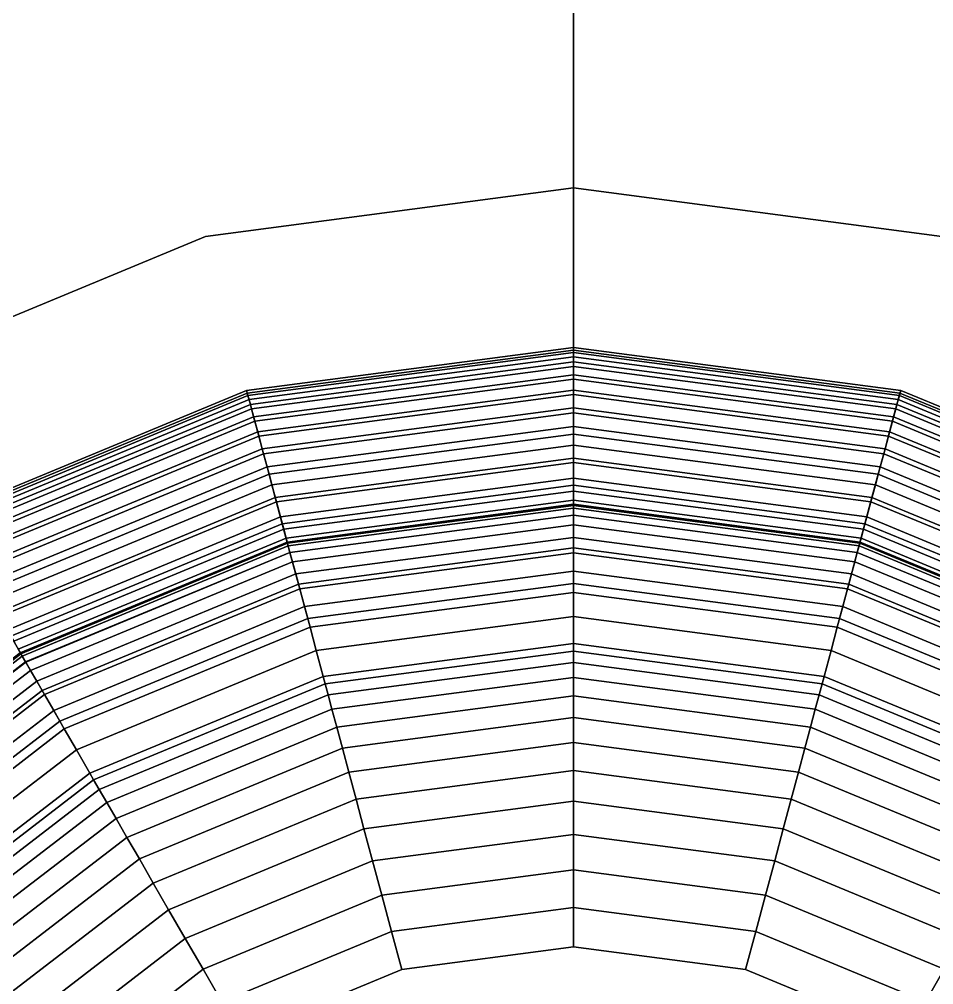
# Model space of a CAD drawing. Header units: metres. Extents: x 1.694 to 2.144, y 2.017 to 2.21.
# Drawn here: x 2.03593 to 2.0543, y 2.12614 to 2.14551 of the extents above; entities that cross this region are included whole.
import ezdxf

# ---------------------------------------------------------------- set-up
doc = ezdxf.new("R2010")
doc.units = ezdxf.units.M

msp = doc.modelspace()

# ---------------------------------------------------------------- linework, layer by layer
at = {"layer": 'Apple-2 Ver1'}
msp.add_line((2.047067, 2.13578, 0.2159), (2.047067, 2.14213, 0.2159), dxfattribs=at)
at = {"layer": 'Ash-2 Ver'}
for points, invisible_edges in [([(2.030632, 2.174891, 0.2286), (2.03278, 2.138301, 0.2286), (2.047067, 2.177055, 0.2286)], 3), ([(2.03278, 2.138301, 0.2159), (2.030632, 2.174891, 0.2159), (2.047067, 2.177055, 0.2159)], 13), ([(2.030632, 2.174891, 0.0508), (2.031352, 2.12927, 0.0508), (2.047067, 2.177055, 0.0508)], 3), ([(2.031352, 2.12927, 0.0381), (2.030632, 2.174891, 0.0381), (2.047067, 2.177055, 0.0381)], 13), ([(2.047067, 2.177055, 0.0508), (2.031352, 2.12927, 0.0508), (2.035955, 2.132802, 0.0508)], 13), ([(2.031352, 2.12927, 0.0381), (2.047067, 2.177055, 0.0381), (2.035955, 2.132802, 0.0381)], 3), ([(2.047067, 2.177055, 0.2286), (2.03278, 2.138301, 0.2286), (2.039672, 2.141156, 0.2286)], 13), ([(2.03278, 2.138301, 0.2159), (2.047067, 2.177055, 0.2159), (2.039672, 2.141156, 0.2159)], 3), ([(2.047067, 2.177055, 0.0508), (2.035955, 2.132802, 0.0508), (2.041315, 2.135023, 0.0508)], 13), ([(2.035955, 2.132802, 0.0381), (2.047067, 2.177055, 0.0381), (2.041315, 2.135023, 0.0381)], 3), ([(2.047067, 2.177055, 0.2286), (2.039672, 2.141156, 0.2286), (2.047067, 2.14213, 0.2286)], 13), ([(2.039672, 2.141156, 0.2159), (2.047067, 2.177055, 0.2159), (2.047067, 2.170705, 0.2159)], 13), ([(2.047067, 2.177055, 0.0508), (2.041315, 2.135023, 0.0508), (2.047067, 2.13578, 0.0508)], 13), ([(2.041315, 2.135023, 0.0381), (2.047067, 2.177055, 0.0381), (2.047067, 2.13578, 0.0381)], 3), ([(2.047067, 2.177055, 0.2286), (2.047067, 2.14213, 0.2286), (2.063502, 2.174891, 0.2286)], 3), ([(2.047067, 2.177055, 0.0508), (2.047067, 2.13578, 0.0508), (2.047067, 2.170705, 0.0508)], 1), ([(2.047067, 2.170705, 0.0508), (2.05282, 2.135023, 0.0508), (2.047067, 2.177055, 0.0508)], 3), ([(2.047067, 2.177055, 0.0508), (2.05282, 2.135023, 0.0508), (2.063502, 2.174891, 0.0508)], 3), ([(2.047067, 2.13578, 0.0381), (2.047067, 2.177055, 0.0381), (2.063502, 2.174891, 0.0381)], 13), ([(2.047067, 2.170705, 0.2159), (2.063502, 2.174891, 0.2159), (2.047067, 2.14213, 0.2159)], 3), ([(2.047067, 2.14213, 0.2159), (2.063502, 2.174891, 0.2159), (2.054463, 2.141156, 0.2159)], 3), ([(2.063502, 2.174891, 0.2286), (2.047067, 2.14213, 0.2286), (2.054463, 2.141156, 0.2286)], 13), ([(2.047067, 2.13578, 0.0381), (2.063502, 2.174891, 0.0381), (2.05282, 2.135023, 0.0381)], 3), ([(2.063502, 2.174891, 0.0508), (2.05282, 2.135023, 0.0508), (2.05818, 2.132802, 0.0508)], 13), ([(2.05282, 2.135023, 0.0381), (2.063502, 2.174891, 0.0381), (2.05818, 2.132802, 0.0381)], 3), ([(2.039672, 2.141156, 0.2159), (2.047067, 2.170705, 0.2159), (2.047067, 2.14213, 0.2159)], 1), ([(2.05282, 2.135023, 0.0508), (2.047067, 2.170705, 0.0508), (2.047067, 2.13578, 0.0508)], 1), ([(2.047067, 2.14213, 0.2286), (2.039672, 2.141156, 0.2159), (2.047067, 2.14213, 0.2159)], 1), ([(2.039672, 2.141156, 0.2159), (2.047067, 2.14213, 0.2286), (2.039672, 2.141156, 0.2286)], 1), ([(2.054463, 2.141156, 0.2286), (2.047067, 2.14213, 0.2159), (2.054463, 2.141156, 0.2159)], 1), ([(2.047067, 2.14213, 0.2159), (2.054463, 2.141156, 0.2286), (2.047067, 2.14213, 0.2286)], 1), ([(2.039672, 2.141156, 0.2286), (2.03278, 2.138301, 0.2159), (2.039672, 2.141156, 0.2159)], 1), ([(2.03278, 2.138301, 0.2159), (2.039672, 2.141156, 0.2286), (2.03278, 2.138301, 0.2286)], 1), ([(2.047067, 2.13578, 0.0508), (2.041315, 2.135023, 0.0381), (2.047067, 2.13578, 0.0381)], 1), ([(2.041315, 2.135023, 0.0381), (2.047067, 2.13578, 0.0508), (2.041315, 2.135023, 0.0508)], 1), ([(2.05282, 2.135023, 0.0508), (2.047067, 2.13578, 0.0381), (2.05282, 2.135023, 0.0381)], 1), ([(2.047067, 2.13578, 0.0381), (2.05282, 2.135023, 0.0508), (2.047067, 2.13578, 0.0508)], 1), ([(2.041315, 2.135023, 0.0381), (2.035955, 2.132802, 0.0508), (2.035955, 2.132802, 0.0381)], 1), ([(2.035955, 2.132802, 0.0508), (2.041315, 2.135023, 0.0381), (2.041315, 2.135023, 0.0508)], 1), ([(2.05818, 2.132802, 0.0508), (2.05282, 2.135023, 0.0381), (2.05818, 2.132802, 0.0381)], 1), ([(2.05282, 2.135023, 0.0381), (2.05818, 2.132802, 0.0508), (2.05282, 2.135023, 0.0508)], 1), ([(2.035955, 2.132802, 0.0508), (2.031352, 2.12927, 0.0381), (2.035955, 2.132802, 0.0381)], 1), ([(2.031352, 2.12927, 0.0381), (2.035955, 2.132802, 0.0508), (2.031352, 2.12927, 0.0508)], 1)]:
    msp.add_3dface(points, dxfattribs=dict(at, invisible_edges=invisible_edges))
at = {"layer": 'COMPONENT13'}
for points, invisible_edges in [([(2.047067, 2.13893, 0.090731), (2.040514, 2.138013, 0.087819), (2.0405, 2.138065, 0.090731)], 1), ([(2.040527, 2.137964, 0.091092), (2.047067, 2.13893, 0.090731), (2.0405, 2.138065, 0.090731)], 1), ([(2.040514, 2.138013, 0.087819), (2.047067, 2.13893, 0.090731), (2.047067, 2.138876, 0.087819)], 1), ([(2.047067, 2.13893, 0.090731), (2.040527, 2.137964, 0.091092), (2.047067, 2.138825, 0.091092)], 1), ([(2.053635, 2.138065, 0.090731), (2.047067, 2.138876, 0.087819), (2.047067, 2.13893, 0.090731)], 1), ([(2.047067, 2.138825, 0.091092), (2.053635, 2.138065, 0.090731), (2.047067, 2.13893, 0.090731)], 1), ([(2.047067, 2.138876, 0.087819), (2.040549, 2.137881, 0.083565), (2.040514, 2.138013, 0.087819)], 1), ([(2.040575, 2.137784, 0.091419), (2.047067, 2.138825, 0.091092), (2.040527, 2.137964, 0.091092)], 1), ([(2.040549, 2.137881, 0.083565), (2.047067, 2.138876, 0.087819), (2.047067, 2.13874, 0.083565)], 1), ([(2.047067, 2.13874, 0.083565), (2.040599, 2.137693, 0.079313), (2.040549, 2.137881, 0.083565)], 1), ([(2.047067, 2.138825, 0.091092), (2.040575, 2.137784, 0.091419), (2.047067, 2.138639, 0.091419)], 1), ([(2.040599, 2.137693, 0.079313), (2.047067, 2.13874, 0.083565), (2.047067, 2.138545, 0.079313)], 1), ([(2.047067, 2.138876, 0.087819), (2.053586, 2.137881, 0.083565), (2.047067, 2.13874, 0.083565)], 1), ([(2.053586, 2.137881, 0.083565), (2.047067, 2.138876, 0.087819), (2.053621, 2.138013, 0.087819)], 1), ([(2.047067, 2.138876, 0.087819), (2.053635, 2.138065, 0.090731), (2.053621, 2.138013, 0.087819)], 1), ([(2.053635, 2.138065, 0.090731), (2.047067, 2.138825, 0.091092), (2.053608, 2.137964, 0.091092)], 1), ([(2.05356, 2.137784, 0.091419), (2.047067, 2.138825, 0.091092), (2.047067, 2.138639, 0.091419)], 1), ([(2.047067, 2.138825, 0.091092), (2.05356, 2.137784, 0.091419), (2.053608, 2.137964, 0.091092)], 1), ([(2.047067, 2.13874, 0.083565), (2.053535, 2.137693, 0.079313), (2.047067, 2.138545, 0.079313)], 1), ([(2.053535, 2.137693, 0.079313), (2.047067, 2.13874, 0.083565), (2.053586, 2.137881, 0.083565)], 1), ([(2.040641, 2.137536, 0.091694), (2.047067, 2.138639, 0.091419), (2.040575, 2.137784, 0.091419)], 1), ([(2.047067, 2.138545, 0.079313), (2.040665, 2.137449, 0.075063), (2.040599, 2.137693, 0.079313)], 1), ([(2.047067, 2.138639, 0.091419), (2.040641, 2.137536, 0.091694), (2.047067, 2.138382, 0.091694)], 1), ([(2.040665, 2.137449, 0.075063), (2.047067, 2.138545, 0.079313), (2.047067, 2.138292, 0.075063)], 1), ([(2.053493, 2.137536, 0.091694), (2.047067, 2.138639, 0.091419), (2.047067, 2.138382, 0.091694)], 1), ([(2.047067, 2.138639, 0.091419), (2.053493, 2.137536, 0.091694), (2.05356, 2.137784, 0.091419)], 1), ([(2.053535, 2.137693, 0.079313), (2.047067, 2.138292, 0.075063), (2.047067, 2.138545, 0.079313)], 1), ([(2.040641, 2.137536, 0.091694), (2.047067, 2.138069, 0.091902), (2.047067, 2.138382, 0.091694)], 1), ([(2.047067, 2.138069, 0.091902), (2.053493, 2.137536, 0.091694), (2.047067, 2.138382, 0.091694)], 1), ([(2.047067, 2.138292, 0.075063), (2.040745, 2.137149, 0.070818), (2.040665, 2.137449, 0.075063)], 1), ([(2.040745, 2.137149, 0.070818), (2.047067, 2.138292, 0.075063), (2.047067, 2.137982, 0.070818)], 1), ([(2.047067, 2.138292, 0.075063), (2.05339, 2.137149, 0.070818), (2.047067, 2.137982, 0.070818)], 1), ([(2.05339, 2.137149, 0.070818), (2.047067, 2.138292, 0.075063), (2.05347, 2.137449, 0.075063)], 1), ([(2.047067, 2.138292, 0.075063), (2.053535, 2.137693, 0.079313), (2.05347, 2.137449, 0.075063)], 1), ([(2.0405, 2.138065, 0.090731), (2.034407, 2.135484, 0.087819), (2.03438, 2.13553, 0.090731)], 1), ([(2.034432, 2.135439, 0.091092), (2.0405, 2.138065, 0.090731), (2.03438, 2.13553, 0.090731)], 1), ([(2.034407, 2.135484, 0.087819), (2.0405, 2.138065, 0.090731), (2.040514, 2.138013, 0.087819)], 1), ([(2.040514, 2.138013, 0.087819), (2.034475, 2.135365, 0.083565), (2.034407, 2.135484, 0.087819)], 1), ([(2.0405, 2.138065, 0.090731), (2.034432, 2.135439, 0.091092), (2.040527, 2.137964, 0.091092)], 1), ([(2.034525, 2.135278, 0.091419), (2.040527, 2.137964, 0.091092), (2.034432, 2.135439, 0.091092)], 1), ([(2.034475, 2.135365, 0.083565), (2.040514, 2.138013, 0.087819), (2.040549, 2.137881, 0.083565)], 1), ([(2.040527, 2.137964, 0.091092), (2.034525, 2.135278, 0.091419), (2.040575, 2.137784, 0.091419)], 1), ([(2.047067, 2.138069, 0.091902), (2.040641, 2.137536, 0.091694), (2.040723, 2.137234, 0.091902)], 1), ([(2.040723, 2.137234, 0.091902), (2.047067, 2.137716, 0.092031), (2.047067, 2.138069, 0.091902)], 1), ([(2.047067, 2.137982, 0.070818), (2.04084, 2.136794, 0.066578), (2.040745, 2.137149, 0.070818)], 1), ([(2.04084, 2.136794, 0.066578), (2.047067, 2.137982, 0.070818), (2.047067, 2.137613, 0.066578)], 1), ([(2.053493, 2.137536, 0.091694), (2.047067, 2.138069, 0.091902), (2.053412, 2.137234, 0.091902)], 1), ([(2.047067, 2.137716, 0.092031), (2.053412, 2.137234, 0.091902), (2.047067, 2.138069, 0.091902)], 1), ([(2.05339, 2.137149, 0.070818), (2.047067, 2.137613, 0.066578), (2.047067, 2.137982, 0.070818)], 1), ([(2.059609, 2.135278, 0.091419), (2.053608, 2.137964, 0.091092), (2.05356, 2.137784, 0.091419)], 1), ([(2.053621, 2.138013, 0.087819), (2.05966, 2.135365, 0.083565), (2.053586, 2.137881, 0.083565)], 1), ([(2.059702, 2.135439, 0.091092), (2.053635, 2.138065, 0.090731), (2.053608, 2.137964, 0.091092)], 1), ([(2.053608, 2.137964, 0.091092), (2.059609, 2.135278, 0.091419), (2.059702, 2.135439, 0.091092)], 1), ([(2.053635, 2.138065, 0.090731), (2.059728, 2.135484, 0.087819), (2.053621, 2.138013, 0.087819)], 1), ([(2.05966, 2.135365, 0.083565), (2.053621, 2.138013, 0.087819), (2.059728, 2.135484, 0.087819)], 1), ([(2.059728, 2.135484, 0.087819), (2.053635, 2.138065, 0.090731), (2.059755, 2.13553, 0.090731)], 1), ([(2.053635, 2.138065, 0.090731), (2.059702, 2.135439, 0.091092), (2.059755, 2.13553, 0.090731)], 1), ([(2.040549, 2.137881, 0.083565), (2.034572, 2.135197, 0.079313), (2.034475, 2.135365, 0.083565)], 1), ([(2.034525, 2.135278, 0.091419), (2.040641, 2.137536, 0.091694), (2.040575, 2.137784, 0.091419)], 1), ([(2.034572, 2.135197, 0.079313), (2.040549, 2.137881, 0.083565), (2.040599, 2.137693, 0.079313)], 1), ([(2.047067, 2.137716, 0.092031), (2.040723, 2.137234, 0.091902), (2.040814, 2.136893, 0.092031)], 1), ([(2.040814, 2.136893, 0.092031), (2.047067, 2.137342, 0.092075), (2.047067, 2.137716, 0.092031)], 1), ([(2.053412, 2.137234, 0.091902), (2.047067, 2.137716, 0.092031), (2.053321, 2.136893, 0.092031)], 1), ([(2.047067, 2.137342, 0.092075), (2.053321, 2.136893, 0.092031), (2.047067, 2.137716, 0.092031)], 1), ([(2.053493, 2.137536, 0.091694), (2.059609, 2.135278, 0.091419), (2.05356, 2.137784, 0.091419)], 1), ([(2.053586, 2.137881, 0.083565), (2.059562, 2.135197, 0.079313), (2.053535, 2.137693, 0.079313)], 1), ([(2.059562, 2.135197, 0.079313), (2.053586, 2.137881, 0.083565), (2.05966, 2.135365, 0.083565)], 1), ([(2.040641, 2.137536, 0.091694), (2.034525, 2.135278, 0.091419), (2.034654, 2.135056, 0.091694)], 1), ([(2.040599, 2.137693, 0.079313), (2.034699, 2.134978, 0.075063), (2.034572, 2.135197, 0.079313)], 1), ([(2.034654, 2.135056, 0.091694), (2.040723, 2.137234, 0.091902), (2.040641, 2.137536, 0.091694)], 1), ([(2.034699, 2.134978, 0.075063), (2.040599, 2.137693, 0.079313), (2.040665, 2.137449, 0.075063)], 1), ([(2.047067, 2.137613, 0.066578), (2.040951, 2.136382, 0.062342), (2.04084, 2.136794, 0.066578)], 1), ([(2.040951, 2.136382, 0.062342), (2.047067, 2.137613, 0.066578), (2.047067, 2.137187, 0.062342)], 1), ([(2.047067, 2.137613, 0.066578), (2.053184, 2.136382, 0.062342), (2.047067, 2.137187, 0.062342)], 1), ([(2.053184, 2.136382, 0.062342), (2.047067, 2.137613, 0.066578), (2.053294, 2.136794, 0.066578)], 1), ([(2.047067, 2.137613, 0.066578), (2.05339, 2.137149, 0.070818), (2.053294, 2.136794, 0.066578)], 1), ([(2.053412, 2.137234, 0.091902), (2.059481, 2.135056, 0.091694), (2.053493, 2.137536, 0.091694)], 1), ([(2.053535, 2.137693, 0.079313), (2.059436, 2.134978, 0.075063), (2.05347, 2.137449, 0.075063)], 1), ([(2.059609, 2.135278, 0.091419), (2.053493, 2.137536, 0.091694), (2.059481, 2.135056, 0.091694)], 1), ([(2.059436, 2.134978, 0.075063), (2.053535, 2.137693, 0.079313), (2.059562, 2.135197, 0.079313)], 1), ([(2.040665, 2.137449, 0.075063), (2.034854, 2.134709, 0.070818), (2.034699, 2.134978, 0.075063)], 1), ([(2.034854, 2.134709, 0.070818), (2.040665, 2.137449, 0.075063), (2.040745, 2.137149, 0.070818)], 1), ([(2.047067, 2.137342, 0.092075), (2.040814, 2.136893, 0.092031), (2.040911, 2.136532, 0.092075)], 1), ([(2.040911, 2.136532, 0.092075), (2.047067, 2.136969, 0.092031), (2.047067, 2.137342, 0.092075)], 1), ([(2.053321, 2.136893, 0.092031), (2.047067, 2.137342, 0.092075), (2.053224, 2.136532, 0.092075)], 1), ([(2.047067, 2.136969, 0.092031), (2.053224, 2.136532, 0.092075), (2.047067, 2.137342, 0.092075)], 1), ([(2.05347, 2.137449, 0.075063), (2.059281, 2.134709, 0.070818), (2.05339, 2.137149, 0.070818)], 1), ([(2.059281, 2.134709, 0.070818), (2.05347, 2.137449, 0.075063), (2.059436, 2.134978, 0.075063)], 1), ([(2.040723, 2.137234, 0.091902), (2.034654, 2.135056, 0.091694), (2.03481, 2.134785, 0.091902)], 1), ([(2.03481, 2.134785, 0.091902), (2.040814, 2.136893, 0.092031), (2.040723, 2.137234, 0.091902)], 1), ([(2.040745, 2.137149, 0.070818), (2.035038, 2.13439, 0.066578), (2.034854, 2.134709, 0.070818)], 1), ([(2.035038, 2.13439, 0.066578), (2.040745, 2.137149, 0.070818), (2.04084, 2.136794, 0.066578)], 1), ([(2.047067, 2.137187, 0.062342), (2.041076, 2.135915, 0.058113), (2.040951, 2.136382, 0.062342)], 1), ([(2.041076, 2.135915, 0.058113), (2.047067, 2.137187, 0.062342), (2.047067, 2.136703, 0.058113)], 1), ([(2.053184, 2.136382, 0.062342), (2.047067, 2.136703, 0.058113), (2.047067, 2.137187, 0.062342)], 1), ([(2.05339, 2.137149, 0.070818), (2.059097, 2.13439, 0.066578), (2.053294, 2.136794, 0.066578)], 1), ([(2.053321, 2.136893, 0.092031), (2.059324, 2.134785, 0.091902), (2.053412, 2.137234, 0.091902)], 1), ([(2.059097, 2.13439, 0.066578), (2.05339, 2.137149, 0.070818), (2.059281, 2.134709, 0.070818)], 1), ([(2.059481, 2.135056, 0.091694), (2.053412, 2.137234, 0.091902), (2.059324, 2.134785, 0.091902)], 1), ([(2.047067, 2.136969, 0.092031), (2.040911, 2.136532, 0.092075), (2.041007, 2.136171, 0.092031)], 1), ([(2.041007, 2.136171, 0.092031), (2.047067, 2.136616, 0.091902), (2.047067, 2.136969, 0.092031)], 1), ([(2.047067, 2.136616, 0.091902), (2.053127, 2.136171, 0.092031), (2.047067, 2.136969, 0.092031)], 1), ([(2.053224, 2.136532, 0.092075), (2.047067, 2.136969, 0.092031), (2.053127, 2.136171, 0.092031)], 1), ([(2.040814, 2.136893, 0.092031), (2.03481, 2.134785, 0.091902), (2.034987, 2.134479, 0.092031)], 1), ([(2.034987, 2.134479, 0.092031), (2.040911, 2.136532, 0.092075), (2.040814, 2.136893, 0.092031)], 1), ([(2.04084, 2.136794, 0.066578), (2.035251, 2.134021, 0.062342), (2.035038, 2.13439, 0.066578)], 1), ([(2.035251, 2.134021, 0.062342), (2.04084, 2.136794, 0.066578), (2.040951, 2.136382, 0.062342)], 1), ([(2.053294, 2.136794, 0.066578), (2.058884, 2.134021, 0.062342), (2.053184, 2.136382, 0.062342)], 1), ([(2.053224, 2.136532, 0.092075), (2.059148, 2.134479, 0.092031), (2.053321, 2.136893, 0.092031)], 1), ([(2.058884, 2.134021, 0.062342), (2.053294, 2.136794, 0.066578), (2.059097, 2.13439, 0.066578)], 1), ([(2.059324, 2.134785, 0.091902), (2.053321, 2.136893, 0.092031), (2.059148, 2.134479, 0.092031)], 1), ([(2.047067, 2.136616, 0.091902), (2.041007, 2.136171, 0.092031), (2.041099, 2.13583, 0.091902)], 1), ([(2.047067, 2.136703, 0.058113), (2.041216, 2.135391, 0.053891), (2.041076, 2.135915, 0.058113)], 1), ([(2.041099, 2.13583, 0.091902), (2.047067, 2.136303, 0.091694), (2.047067, 2.136616, 0.091902)], 1), ([(2.041216, 2.135391, 0.053891), (2.047067, 2.136703, 0.058113), (2.047067, 2.136162, 0.053891)], 1), ([(2.047067, 2.136703, 0.058113), (2.052918, 2.135391, 0.053891), (2.047067, 2.136162, 0.053891)], 1), ([(2.052918, 2.135391, 0.053891), (2.047067, 2.136703, 0.058113), (2.053059, 2.135915, 0.058113)], 1), ([(2.047067, 2.136703, 0.058113), (2.053184, 2.136382, 0.062342), (2.053059, 2.135915, 0.058113)], 1), ([(2.053127, 2.136171, 0.092031), (2.047067, 2.136616, 0.091902), (2.053036, 2.13583, 0.091902)], 1), ([(2.047067, 2.136303, 0.091694), (2.053036, 2.13583, 0.091902), (2.047067, 2.136616, 0.091902)], 1), ([(2.040911, 2.136532, 0.092075), (2.034987, 2.134479, 0.092031), (2.035173, 2.134156, 0.092075)], 1), ([(2.035173, 2.134156, 0.092075), (2.041007, 2.136171, 0.092031), (2.040911, 2.136532, 0.092075)], 1), ([(2.040951, 2.136382, 0.062342), (2.035493, 2.133602, 0.058113), (2.035251, 2.134021, 0.062342)], 1), ([(2.035493, 2.133602, 0.058113), (2.040951, 2.136382, 0.062342), (2.041076, 2.135915, 0.058113)], 1), ([(2.053184, 2.136382, 0.062342), (2.058642, 2.133602, 0.058113), (2.053059, 2.135915, 0.058113)], 1), ([(2.053127, 2.136171, 0.092031), (2.058961, 2.134156, 0.092075), (2.053224, 2.136532, 0.092075)], 1), ([(2.058642, 2.133602, 0.058113), (2.053184, 2.136382, 0.062342), (2.058884, 2.134021, 0.062342)], 1), ([(2.059148, 2.134479, 0.092031), (2.053224, 2.136532, 0.092075), (2.058961, 2.134156, 0.092075)], 1), ([(2.041007, 2.136171, 0.092031), (2.035173, 2.134156, 0.092075), (2.03536, 2.133832, 0.092031)], 1), ([(2.03536, 2.133832, 0.092031), (2.041099, 2.13583, 0.091902), (2.041007, 2.136171, 0.092031)], 1), ([(2.047067, 2.136303, 0.091694), (2.041099, 2.13583, 0.091902), (2.04118, 2.135527, 0.091694)], 1), ([(2.041246, 2.13528, 0.091419), (2.047067, 2.136303, 0.091694), (2.04118, 2.135527, 0.091694)], 1), ([(2.047067, 2.136303, 0.091694), (2.041246, 2.13528, 0.091419), (2.047067, 2.136046, 0.091419)], 1), ([(2.053036, 2.13583, 0.091902), (2.047067, 2.136303, 0.091694), (2.052955, 2.135527, 0.091694)], 1), ([(2.047067, 2.136046, 0.091419), (2.052955, 2.135527, 0.091694), (2.047067, 2.136303, 0.091694)], 1), ([(2.053036, 2.13583, 0.091902), (2.058774, 2.133832, 0.092031), (2.053127, 2.136171, 0.092031)], 1), ([(2.058961, 2.134156, 0.092075), (2.053127, 2.136171, 0.092031), (2.058774, 2.133832, 0.092031)], 1), ([(2.047067, 2.136162, 0.053891), (2.041371, 2.134813, 0.049677), (2.041216, 2.135391, 0.053891)], 1), ([(2.041294, 2.1351, 0.091092), (2.047067, 2.136046, 0.091419), (2.041246, 2.13528, 0.091419)], 1), ([(2.047067, 2.136046, 0.091419), (2.041294, 2.1351, 0.091092), (2.047067, 2.13586, 0.091092)], 1), ([(2.041371, 2.134813, 0.049677), (2.047067, 2.136162, 0.053891), (2.047067, 2.135563, 0.049677)], 1), ([(2.052918, 2.135391, 0.053891), (2.047067, 2.135563, 0.049677), (2.047067, 2.136162, 0.053891)], 1), ([(2.052955, 2.135527, 0.091694), (2.047067, 2.136046, 0.091419), (2.052888, 2.13528, 0.091419)], 1), ([(2.05284, 2.1351, 0.091092), (2.047067, 2.136046, 0.091419), (2.047067, 2.13586, 0.091092)], 1), ([(2.047067, 2.136046, 0.091419), (2.05284, 2.1351, 0.091092), (2.052888, 2.13528, 0.091419)], 1), ([(2.041099, 2.13583, 0.091902), (2.03536, 2.133832, 0.092031), (2.035537, 2.133526, 0.091902)], 1), ([(2.041076, 2.135915, 0.058113), (2.035764, 2.133133, 0.053891), (2.035493, 2.133602, 0.058113)], 1), ([(2.035537, 2.133526, 0.091902), (2.04118, 2.135527, 0.091694), (2.041099, 2.13583, 0.091902)], 1), ([(2.035764, 2.133133, 0.053891), (2.041076, 2.135915, 0.058113), (2.041216, 2.135391, 0.053891)], 1), ([(2.041321, 2.134999, 0.090731), (2.047067, 2.13586, 0.091092), (2.041294, 2.1351, 0.091092)], 1), ([(2.047067, 2.13586, 0.091092), (2.041321, 2.134999, 0.090731), (2.047067, 2.135755, 0.090731)], 1), ([(2.052813, 2.134999, 0.090731), (2.047067, 2.13586, 0.091092), (2.047067, 2.135755, 0.090731)], 1), ([(2.047067, 2.13586, 0.091092), (2.052813, 2.134999, 0.090731), (2.05284, 2.1351, 0.091092)], 1), ([(2.053059, 2.135915, 0.058113), (2.058371, 2.133133, 0.053891), (2.052918, 2.135391, 0.053891)], 1), ([(2.052955, 2.135527, 0.091694), (2.058598, 2.133526, 0.091902), (2.053036, 2.13583, 0.091902)], 1), ([(2.058774, 2.133832, 0.092031), (2.053036, 2.13583, 0.091902), (2.058598, 2.133526, 0.091902)], 1), ([(2.058371, 2.133133, 0.053891), (2.053059, 2.135915, 0.058113), (2.058642, 2.133602, 0.058113)], 1), ([(2.041335, 2.134947, 0.087819), (2.047067, 2.135755, 0.090731), (2.041321, 2.134999, 0.090731)], 1), ([(2.047067, 2.135755, 0.090731), (2.041335, 2.134947, 0.087819), (2.047067, 2.135701, 0.087819)], 1), ([(2.041371, 2.134815, 0.083565), (2.047067, 2.135701, 0.087819), (2.041335, 2.134947, 0.087819)], 1), ([(2.047067, 2.135701, 0.087819), (2.041371, 2.134815, 0.083565), (2.047067, 2.135565, 0.083565)], 1), ([(2.052799, 2.134947, 0.087819), (2.047067, 2.135755, 0.090731), (2.047067, 2.135701, 0.087819)], 1), ([(2.047067, 2.135755, 0.090731), (2.052799, 2.134947, 0.087819), (2.052813, 2.134999, 0.090731)], 1), ([(2.052764, 2.134815, 0.083565), (2.047067, 2.135701, 0.087819), (2.047067, 2.135565, 0.083565)], 1), ([(2.047067, 2.135701, 0.087819), (2.052764, 2.134815, 0.083565), (2.052799, 2.134947, 0.087819)], 1), ([(2.04118, 2.135527, 0.091694), (2.035537, 2.133526, 0.091902), (2.035693, 2.133255, 0.091694)], 1), ([(2.035693, 2.133255, 0.091694), (2.041246, 2.13528, 0.091419), (2.04118, 2.135527, 0.091694)], 1), ([(2.041216, 2.135391, 0.053891), (2.036063, 2.132614, 0.049677), (2.035764, 2.133133, 0.053891)], 1), ([(2.036063, 2.132614, 0.049677), (2.041216, 2.135391, 0.053891), (2.041371, 2.134813, 0.049677)], 1), ([(2.041421, 2.134627, 0.079313), (2.047067, 2.135565, 0.083565), (2.041371, 2.134815, 0.083565)], 1), ([(2.047067, 2.135563, 0.049677), (2.041541, 2.134179, 0.045471), (2.041371, 2.134813, 0.049677)], 1), ([(2.047067, 2.135565, 0.083565), (2.041421, 2.134627, 0.079313), (2.047067, 2.13537, 0.079313)], 1), ([(2.041541, 2.134179, 0.045471), (2.047067, 2.135563, 0.049677), (2.047067, 2.134906, 0.045471)], 1), ([(2.047067, 2.13537, 0.079313), (2.052764, 2.134815, 0.083565), (2.047067, 2.135565, 0.083565)], 1), ([(2.052763, 2.134813, 0.049677), (2.047067, 2.134906, 0.045471), (2.047067, 2.135563, 0.049677)], 1), ([(2.047067, 2.135563, 0.049677), (2.052918, 2.135391, 0.053891), (2.052763, 2.134813, 0.049677)], 1), ([(2.052918, 2.135391, 0.053891), (2.058071, 2.132614, 0.049677), (2.052763, 2.134813, 0.049677)], 1), ([(2.052888, 2.13528, 0.091419), (2.058441, 2.133255, 0.091694), (2.052955, 2.135527, 0.091694)], 1), ([(2.058071, 2.132614, 0.049677), (2.052918, 2.135391, 0.053891), (2.058371, 2.133133, 0.053891)], 1), ([(2.058598, 2.133526, 0.091902), (2.052955, 2.135527, 0.091694), (2.058441, 2.133255, 0.091694)], 1), ([(2.041246, 2.13528, 0.091419), (2.035693, 2.133255, 0.091694), (2.035822, 2.133033, 0.091419)], 1), ([(2.035915, 2.132872, 0.091092), (2.041246, 2.13528, 0.091419), (2.035822, 2.133033, 0.091419)], 1), ([(2.041246, 2.13528, 0.091419), (2.035915, 2.132872, 0.091092), (2.041294, 2.1351, 0.091092)], 1), ([(2.041487, 2.134383, 0.075063), (2.047067, 2.13537, 0.079313), (2.041421, 2.134627, 0.079313)], 1), ([(2.047067, 2.13537, 0.079313), (2.041487, 2.134383, 0.075063), (2.047067, 2.135117, 0.075063)], 1), ([(2.052764, 2.134815, 0.083565), (2.047067, 2.13537, 0.079313), (2.052714, 2.134627, 0.079313)], 1), ([(2.052648, 2.134383, 0.075063), (2.047067, 2.13537, 0.079313), (2.047067, 2.135117, 0.075063)], 1), ([(2.047067, 2.13537, 0.079313), (2.052648, 2.134383, 0.075063), (2.052714, 2.134627, 0.079313)], 1), ([(2.05822, 2.132872, 0.091092), (2.052888, 2.13528, 0.091419), (2.05284, 2.1351, 0.091092)], 1), ([(2.058441, 2.133255, 0.091694), (2.052888, 2.13528, 0.091419), (2.058313, 2.133033, 0.091419)], 1), ([(2.052888, 2.13528, 0.091419), (2.05822, 2.132872, 0.091092), (2.058313, 2.133033, 0.091419)], 1), ([(2.035967, 2.132781, 0.090731), (2.041294, 2.1351, 0.091092), (2.035915, 2.132872, 0.091092)], 1), ([(2.041294, 2.1351, 0.091092), (2.035967, 2.132781, 0.090731), (2.041321, 2.134999, 0.090731)], 1), ([(2.041567, 2.134083, 0.070818), (2.047067, 2.135117, 0.075063), (2.041487, 2.134383, 0.075063)], 1), ([(2.047067, 2.135117, 0.075063), (2.041567, 2.134083, 0.070818), (2.047067, 2.134807, 0.070818)], 1), ([(2.047067, 2.134807, 0.070818), (2.052648, 2.134383, 0.075063), (2.047067, 2.135117, 0.075063)], 1), ([(2.058167, 2.132781, 0.090731), (2.05284, 2.1351, 0.091092), (2.052813, 2.134999, 0.090731)], 1), ([(2.05284, 2.1351, 0.091092), (2.058167, 2.132781, 0.090731), (2.05822, 2.132872, 0.091092)], 1), ([(2.035994, 2.132734, 0.087819), (2.041321, 2.134999, 0.090731), (2.035967, 2.132781, 0.090731)], 1), ([(2.041321, 2.134999, 0.090731), (2.035994, 2.132734, 0.087819), (2.041335, 2.134947, 0.087819)], 1), ([(2.036062, 2.132616, 0.083565), (2.041335, 2.134947, 0.087819), (2.035994, 2.132734, 0.087819)], 1), ([(2.041335, 2.134947, 0.087819), (2.036062, 2.132616, 0.083565), (2.041371, 2.134815, 0.083565)], 1), ([(2.03616, 2.132447, 0.079313), (2.041371, 2.134815, 0.083565), (2.036062, 2.132616, 0.083565)], 1), ([(2.041371, 2.134813, 0.049677), (2.036392, 2.132046, 0.045471), (2.036063, 2.132614, 0.049677)], 1), ([(2.041371, 2.134815, 0.083565), (2.03616, 2.132447, 0.079313), (2.041421, 2.134627, 0.079313)], 1), ([(2.036392, 2.132046, 0.045471), (2.041371, 2.134813, 0.049677), (2.041541, 2.134179, 0.045471)], 1), ([(2.047067, 2.134906, 0.045471), (2.041726, 2.133489, 0.041275), (2.041541, 2.134179, 0.045471)], 1), ([(2.041726, 2.133489, 0.041275), (2.047067, 2.134906, 0.045471), (2.047067, 2.134192, 0.041275)], 1), ([(2.047067, 2.134906, 0.045471), (2.052409, 2.133489, 0.041275), (2.047067, 2.134192, 0.041275)], 1), ([(2.052409, 2.133489, 0.041275), (2.047067, 2.134906, 0.045471), (2.052593, 2.134179, 0.045471)], 1), ([(2.047067, 2.134906, 0.045471), (2.052763, 2.134813, 0.049677), (2.052593, 2.134179, 0.045471)], 1), ([(2.052763, 2.134813, 0.049677), (2.057743, 2.132046, 0.045471), (2.052593, 2.134179, 0.045471)], 1), ([(2.057975, 2.132447, 0.079313), (2.052764, 2.134815, 0.083565), (2.052714, 2.134627, 0.079313)], 1), ([(2.057743, 2.132046, 0.045471), (2.052763, 2.134813, 0.049677), (2.058071, 2.132614, 0.049677)], 1), ([(2.058072, 2.132616, 0.083565), (2.052799, 2.134947, 0.087819), (2.052764, 2.134815, 0.083565)], 1), ([(2.052764, 2.134815, 0.083565), (2.057975, 2.132447, 0.079313), (2.058072, 2.132616, 0.083565)], 1), ([(2.058141, 2.132734, 0.087819), (2.052813, 2.134999, 0.090731), (2.052799, 2.134947, 0.087819)], 1), ([(2.052799, 2.134947, 0.087819), (2.058072, 2.132616, 0.083565), (2.058141, 2.132734, 0.087819)], 1), ([(2.052813, 2.134999, 0.090731), (2.058141, 2.132734, 0.087819), (2.058167, 2.132781, 0.090731)], 1), ([(2.036286, 2.132229, 0.075063), (2.041421, 2.134627, 0.079313), (2.03616, 2.132447, 0.079313)], 1), ([(2.041421, 2.134627, 0.079313), (2.036286, 2.132229, 0.075063), (2.041487, 2.134383, 0.075063)], 1), ([(2.041662, 2.133727, 0.066578), (2.047067, 2.134807, 0.070818), (2.041567, 2.134083, 0.070818)], 1), ([(2.047067, 2.134807, 0.070818), (2.041662, 2.133727, 0.066578), (2.047067, 2.134438, 0.066578)], 1), ([(2.052648, 2.134383, 0.075063), (2.047067, 2.134807, 0.070818), (2.052568, 2.134083, 0.070818)], 1), ([(2.052472, 2.133727, 0.066578), (2.047067, 2.134807, 0.070818), (2.047067, 2.134438, 0.066578)], 1), ([(2.047067, 2.134807, 0.070818), (2.052472, 2.133727, 0.066578), (2.052568, 2.134083, 0.070818)], 1), ([(2.057849, 2.132229, 0.075063), (2.052714, 2.134627, 0.079313), (2.052648, 2.134383, 0.075063)], 1), ([(2.052714, 2.134627, 0.079313), (2.057849, 2.132229, 0.075063), (2.057975, 2.132447, 0.079313)], 1), ([(2.041773, 2.133315, 0.062342), (2.047067, 2.134438, 0.066578), (2.041662, 2.133727, 0.066578)], 1), ([(2.047067, 2.134438, 0.066578), (2.041773, 2.133315, 0.062342), (2.047067, 2.134012, 0.062342)], 1), ([(2.052362, 2.133315, 0.062342), (2.047067, 2.134438, 0.066578), (2.047067, 2.134012, 0.062342)], 1), ([(2.047067, 2.134438, 0.066578), (2.052362, 2.133315, 0.062342), (2.052472, 2.133727, 0.066578)], 1), ([(2.036441, 2.13196, 0.070818), (2.041487, 2.134383, 0.075063), (2.036286, 2.132229, 0.075063)], 1), ([(2.041487, 2.134383, 0.075063), (2.036441, 2.13196, 0.070818), (2.041567, 2.134083, 0.070818)], 1), ([(2.057693, 2.13196, 0.070818), (2.052648, 2.134383, 0.075063), (2.052568, 2.134083, 0.070818)], 1), ([(2.052648, 2.134383, 0.075063), (2.057693, 2.13196, 0.070818), (2.057849, 2.132229, 0.075063)], 1), ([(2.041541, 2.134179, 0.045471), (2.036749, 2.131427, 0.041275), (2.036392, 2.132046, 0.045471)], 1), ([(2.036626, 2.131641, 0.066578), (2.041567, 2.134083, 0.070818), (2.036441, 2.13196, 0.070818)], 1), ([(2.041567, 2.134083, 0.070818), (2.036626, 2.131641, 0.066578), (2.041662, 2.133727, 0.066578)], 1), ([(2.036749, 2.131427, 0.041275), (2.041541, 2.134179, 0.045471), (2.041726, 2.133489, 0.041275)], 1), ([(2.052409, 2.133489, 0.041275), (2.041726, 2.133489, 0.041275), (2.047067, 2.134192, 0.041275)], 1), ([(2.052593, 2.134179, 0.045471), (2.057386, 2.131427, 0.041275), (2.052409, 2.133489, 0.041275)], 1), ([(2.057509, 2.131641, 0.066578), (2.052568, 2.134083, 0.070818), (2.052472, 2.133727, 0.066578)], 1), ([(2.052568, 2.134083, 0.070818), (2.057509, 2.131641, 0.066578), (2.057693, 2.13196, 0.070818)], 1), ([(2.057386, 2.131427, 0.041275), (2.052593, 2.134179, 0.045471), (2.057743, 2.132046, 0.045471)], 1), ([(2.041898, 2.132848, 0.058113), (2.047067, 2.134012, 0.062342), (2.041773, 2.133315, 0.062342)], 1), ([(2.047067, 2.134012, 0.062342), (2.041898, 2.132848, 0.058113), (2.047067, 2.133528, 0.058113)], 1), ([(2.052237, 2.132848, 0.058113), (2.047067, 2.134012, 0.062342), (2.047067, 2.133528, 0.058113)], 1), ([(2.047067, 2.134012, 0.062342), (2.052237, 2.132848, 0.058113), (2.052362, 2.133315, 0.062342)], 1), ([(2.036839, 2.131271, 0.062342), (2.041662, 2.133727, 0.066578), (2.036626, 2.131641, 0.066578)], 1), ([(2.041662, 2.133727, 0.066578), (2.036839, 2.131271, 0.062342), (2.041773, 2.133315, 0.062342)], 1), ([(2.057296, 2.131271, 0.062342), (2.052472, 2.133727, 0.066578), (2.052362, 2.133315, 0.062342)], 1), ([(2.052472, 2.133727, 0.066578), (2.057296, 2.131271, 0.062342), (2.057509, 2.131641, 0.066578)], 1), ([(2.041726, 2.133489, 0.041275), (2.052409, 2.133489, 0.041275), (2.036749, 2.131427, 0.041275)], 3), ([(2.036749, 2.131427, 0.041275), (2.052409, 2.133489, 0.041275), (2.057386, 2.131427, 0.041275)], 13), ([(2.042038, 2.132325, 0.053891), (2.047067, 2.133528, 0.058113), (2.041898, 2.132848, 0.058113)], 1), ([(2.047067, 2.133528, 0.058113), (2.042038, 2.132325, 0.053891), (2.047067, 2.132987, 0.053891)], 1), ([(2.052097, 2.132325, 0.053891), (2.047067, 2.133528, 0.058113), (2.047067, 2.132987, 0.053891)], 1), ([(2.047067, 2.133528, 0.058113), (2.052097, 2.132325, 0.053891), (2.052237, 2.132848, 0.058113)], 1), ([(2.037081, 2.130852, 0.058113), (2.041773, 2.133315, 0.062342), (2.036839, 2.131271, 0.062342)], 1), ([(2.041773, 2.133315, 0.062342), (2.037081, 2.130852, 0.058113), (2.041898, 2.132848, 0.058113)], 1), ([(2.057054, 2.130852, 0.058113), (2.052362, 2.133315, 0.062342), (2.052237, 2.132848, 0.058113)], 1), ([(2.052362, 2.133315, 0.062342), (2.057054, 2.130852, 0.058113), (2.057296, 2.131271, 0.062342)], 1), ([(2.031505, 2.129117, 0.049677), (2.035764, 2.133133, 0.053891), (2.036063, 2.132614, 0.049677)], 1), ([(2.035915, 2.132872, 0.091092), (2.031369, 2.129253, 0.090731), (2.035967, 2.132781, 0.090731)], 1), ([(2.042078, 2.132176, 0.053038), (2.047067, 2.132987, 0.053891), (2.042038, 2.132325, 0.053891)], 1), ([(2.047067, 2.132987, 0.053891), (2.042078, 2.132176, 0.053038), (2.047067, 2.132833, 0.053038)], 1), ([(2.052057, 2.132176, 0.053038), (2.047067, 2.132987, 0.053891), (2.047067, 2.132833, 0.053038)], 1), ([(2.047067, 2.132987, 0.053891), (2.052057, 2.132176, 0.053038), (2.052097, 2.132325, 0.053891)], 1), ([(2.031407, 2.129215, 0.087819), (2.035967, 2.132781, 0.090731), (2.031369, 2.129253, 0.090731)], 1), ([(2.035967, 2.132781, 0.090731), (2.031407, 2.129215, 0.087819), (2.035994, 2.132734, 0.087819)], 1), ([(2.031504, 2.129118, 0.083565), (2.035994, 2.132734, 0.087819), (2.031407, 2.129215, 0.087819)], 1), ([(2.035994, 2.132734, 0.087819), (2.031504, 2.129118, 0.083565), (2.036062, 2.132616, 0.083565)], 1), ([(2.037351, 2.130383, 0.053891), (2.041898, 2.132848, 0.058113), (2.037081, 2.130852, 0.058113)], 1), ([(2.041898, 2.132848, 0.058113), (2.037351, 2.130383, 0.053891), (2.042038, 2.132325, 0.053891)], 1), ([(2.042137, 2.131956, 0.052201), (2.047067, 2.132833, 0.053038), (2.042078, 2.132176, 0.053038)], 1), ([(2.047067, 2.132833, 0.053038), (2.042137, 2.131956, 0.052201), (2.047067, 2.132605, 0.052201)], 1), ([(2.051998, 2.131956, 0.052201), (2.047067, 2.132833, 0.053038), (2.047067, 2.132605, 0.052201)], 1), ([(2.047067, 2.132833, 0.053038), (2.051998, 2.131956, 0.052201), (2.052057, 2.132176, 0.053038)], 1), ([(2.056783, 2.130383, 0.053891), (2.052237, 2.132848, 0.058113), (2.052097, 2.132325, 0.053891)], 1), ([(2.052237, 2.132848, 0.058113), (2.056783, 2.130383, 0.053891), (2.057054, 2.130852, 0.058113)], 1), ([(2.031642, 2.12898, 0.079313), (2.036062, 2.132616, 0.083565), (2.031504, 2.129118, 0.083565)], 1), ([(2.036063, 2.132614, 0.049677), (2.03197, 2.128652, 0.045471), (2.031505, 2.129117, 0.049677)], 1), ([(2.036062, 2.132616, 0.083565), (2.031642, 2.12898, 0.079313), (2.03616, 2.132447, 0.079313)], 1), ([(2.03197, 2.128652, 0.045471), (2.036063, 2.132614, 0.049677), (2.036392, 2.132046, 0.045471)], 1), ([(2.042214, 2.131667, 0.051387), (2.047067, 2.132605, 0.052201), (2.042137, 2.131956, 0.052201)], 1), ([(2.047067, 2.132605, 0.052201), (2.042214, 2.131667, 0.051387), (2.047067, 2.132305, 0.051387)], 1), ([(2.047067, 2.132305, 0.051387), (2.051998, 2.131956, 0.052201), (2.047067, 2.132605, 0.052201)], 1), ([(2.03182, 2.128802, 0.075063), (2.03616, 2.132447, 0.079313), (2.031642, 2.12898, 0.079313)], 1), ([(2.03616, 2.132447, 0.079313), (2.03182, 2.128802, 0.075063), (2.036286, 2.132229, 0.075063)], 1), ([(2.037428, 2.13025, 0.053038), (2.042038, 2.132325, 0.053891), (2.037351, 2.130383, 0.053891)], 1), ([(2.042038, 2.132325, 0.053891), (2.037428, 2.13025, 0.053038), (2.042078, 2.132176, 0.053038)], 1), ([(2.04231, 2.131309, 0.050603), (2.047067, 2.132305, 0.051387), (2.042214, 2.131667, 0.051387)], 1), ([(2.047067, 2.132305, 0.051387), (2.04231, 2.131309, 0.050603), (2.047067, 2.131936, 0.050603)], 1), ([(2.051998, 2.131956, 0.052201), (2.047067, 2.132305, 0.051387), (2.05192, 2.131667, 0.051387)], 1), ([(2.051825, 2.131309, 0.050603), (2.047067, 2.132305, 0.051387), (2.047067, 2.131936, 0.050603)], 1), ([(2.047067, 2.132305, 0.051387), (2.051825, 2.131309, 0.050603), (2.05192, 2.131667, 0.051387)], 1), ([(2.056706, 2.13025, 0.053038), (2.052097, 2.132325, 0.053891), (2.052057, 2.132176, 0.053038)], 1), ([(2.052097, 2.132325, 0.053891), (2.056706, 2.13025, 0.053038), (2.056783, 2.130383, 0.053891)], 1), ([(2.03204, 2.128582, 0.070818), (2.036286, 2.132229, 0.075063), (2.03182, 2.128802, 0.075063)], 1), ([(2.036286, 2.132229, 0.075063), (2.03204, 2.128582, 0.070818), (2.036441, 2.13196, 0.070818)], 1), ([(2.037542, 2.130053, 0.052201), (2.042078, 2.132176, 0.053038), (2.037428, 2.13025, 0.053038)], 1), ([(2.042078, 2.132176, 0.053038), (2.037542, 2.130053, 0.052201), (2.042137, 2.131956, 0.052201)], 1), ([(2.056593, 2.130053, 0.052201), (2.052057, 2.132176, 0.053038), (2.051998, 2.131956, 0.052201)], 1), ([(2.052057, 2.132176, 0.053038), (2.056593, 2.130053, 0.052201), (2.056706, 2.13025, 0.053038)], 1), ([(2.036392, 2.132046, 0.045471), (2.032474, 2.128148, 0.041275), (2.03197, 2.128652, 0.045471)], 1), ([(2.0323, 2.128322, 0.066578), (2.036441, 2.13196, 0.070818), (2.03204, 2.128582, 0.070818)], 1), ([(2.036441, 2.13196, 0.070818), (2.0323, 2.128322, 0.066578), (2.036626, 2.131641, 0.066578)], 1), ([(2.032474, 2.128148, 0.041275), (2.036392, 2.132046, 0.045471), (2.036749, 2.131427, 0.041275)], 1), ([(2.037692, 2.129793, 0.051387), (2.042137, 2.131956, 0.052201), (2.037542, 2.130053, 0.052201)], 1), ([(2.042137, 2.131956, 0.052201), (2.037692, 2.129793, 0.051387), (2.042214, 2.131667, 0.051387)], 1), ([(2.042423, 2.130887, 0.049854), (2.047067, 2.131936, 0.050603), (2.04231, 2.131309, 0.050603)], 1), ([(2.047067, 2.131936, 0.050603), (2.042423, 2.130887, 0.049854), (2.047067, 2.131499, 0.049854)], 1), ([(2.051712, 2.130887, 0.049854), (2.047067, 2.131936, 0.050603), (2.047067, 2.131499, 0.049854)], 1), ([(2.047067, 2.131936, 0.050603), (2.051712, 2.130887, 0.049854), (2.051825, 2.131309, 0.050603)], 1), ([(2.056443, 2.129793, 0.051387), (2.051998, 2.131956, 0.052201), (2.05192, 2.131667, 0.051387)], 1), ([(2.051998, 2.131956, 0.052201), (2.056443, 2.129793, 0.051387), (2.056593, 2.130053, 0.052201)], 1), ([(2.032602, 2.12802, 0.062342), (2.036626, 2.131641, 0.066578), (2.0323, 2.128322, 0.066578)], 1), ([(2.036626, 2.131641, 0.066578), (2.032602, 2.12802, 0.062342), (2.036839, 2.131271, 0.062342)], 1), ([(2.037877, 2.129473, 0.050603), (2.042214, 2.131667, 0.051387), (2.037692, 2.129793, 0.051387)], 1), ([(2.042214, 2.131667, 0.051387), (2.037877, 2.129473, 0.050603), (2.04231, 2.131309, 0.050603)], 1), ([(2.056258, 2.129473, 0.050603), (2.05192, 2.131667, 0.051387), (2.051825, 2.131309, 0.050603)], 1), ([(2.05192, 2.131667, 0.051387), (2.056258, 2.129473, 0.050603), (2.056443, 2.129793, 0.051387)], 1), ([(2.036749, 2.131427, 0.041275), (2.06166, 2.128148, 0.041275), (2.032474, 2.128148, 0.041275)], 3), ([(2.036749, 2.131427, 0.041275), (2.057386, 2.131427, 0.041275), (2.06166, 2.128148, 0.041275)], 13), ([(2.042553, 2.130403, 0.049146), (2.047067, 2.131499, 0.049854), (2.042423, 2.130887, 0.049854)], 1), ([(2.047067, 2.131499, 0.049854), (2.042553, 2.130403, 0.049146), (2.047067, 2.130998, 0.049146)], 1), ([(2.051582, 2.130403, 0.049146), (2.047067, 2.131499, 0.049854), (2.047067, 2.130998, 0.049146)], 1), ([(2.047067, 2.131499, 0.049854), (2.051582, 2.130403, 0.049146), (2.051712, 2.130887, 0.049854)], 1), ([(2.032944, 2.127678, 0.058113), (2.036839, 2.131271, 0.062342), (2.032602, 2.12802, 0.062342)], 1), ([(2.036839, 2.131271, 0.062342), (2.032944, 2.127678, 0.058113), (2.037081, 2.130852, 0.058113)], 1), ([(2.038095, 2.129095, 0.049854), (2.04231, 2.131309, 0.050603), (2.037877, 2.129473, 0.050603)], 1), ([(2.04231, 2.131309, 0.050603), (2.038095, 2.129095, 0.049854), (2.042423, 2.130887, 0.049854)], 1), ([(2.056039, 2.129095, 0.049854), (2.051825, 2.131309, 0.050603), (2.051712, 2.130887, 0.049854)], 1), ([(2.051825, 2.131309, 0.050603), (2.056039, 2.129095, 0.049854), (2.056258, 2.129473, 0.050603)], 1), ([(2.042698, 2.129862, 0.048485), (2.047067, 2.130998, 0.049146), (2.042553, 2.130403, 0.049146)], 1), ([(2.047067, 2.130998, 0.049146), (2.042698, 2.129862, 0.048485), (2.047067, 2.130437, 0.048485)], 1), ([(2.051437, 2.129862, 0.048485), (2.047067, 2.130998, 0.049146), (2.047067, 2.130437, 0.048485)], 1), ([(2.047067, 2.130998, 0.049146), (2.051437, 2.129862, 0.048485), (2.051582, 2.130403, 0.049146)], 1), ([(2.033327, 2.127295, 0.053891), (2.037081, 2.130852, 0.058113), (2.032944, 2.127678, 0.058113)], 1), ([(2.037081, 2.130852, 0.058113), (2.033327, 2.127295, 0.053891), (2.037351, 2.130383, 0.053891)], 1), ([(2.038346, 2.128661, 0.049146), (2.042423, 2.130887, 0.049854), (2.038095, 2.129095, 0.049854)], 1), ([(2.042423, 2.130887, 0.049854), (2.038346, 2.128661, 0.049146), (2.042553, 2.130403, 0.049146)], 1), ([(2.055789, 2.128661, 0.049146), (2.051712, 2.130887, 0.049854), (2.051582, 2.130403, 0.049146)], 1), ([(2.051712, 2.130887, 0.049854), (2.055789, 2.128661, 0.049146), (2.056039, 2.129095, 0.049854)], 1), ([(2.033436, 2.127187, 0.053038), (2.037351, 2.130383, 0.053891), (2.033327, 2.127295, 0.053891)], 1), ([(2.037351, 2.130383, 0.053891), (2.033436, 2.127187, 0.053038), (2.037428, 2.13025, 0.053038)], 1), ([(2.038626, 2.128175, 0.048485), (2.042553, 2.130403, 0.049146), (2.038346, 2.128661, 0.049146)], 1), ([(2.042553, 2.130403, 0.049146), (2.038626, 2.128175, 0.048485), (2.042698, 2.129862, 0.048485)], 1), ([(2.042698, 2.129862, 0.048485), (2.047067, 2.129821, 0.047875), (2.047067, 2.130437, 0.048485)], 1), ([(2.047067, 2.129821, 0.047875), (2.051437, 2.129862, 0.048485), (2.047067, 2.130437, 0.048485)], 1), ([(2.055508, 2.128175, 0.048485), (2.051582, 2.130403, 0.049146), (2.051437, 2.129862, 0.048485)], 1), ([(2.051582, 2.130403, 0.049146), (2.055508, 2.128175, 0.048485), (2.055789, 2.128661, 0.049146)], 1), ([(2.033597, 2.127026, 0.052201), (2.037428, 2.13025, 0.053038), (2.033436, 2.127187, 0.053038)], 1), ([(2.037428, 2.13025, 0.053038), (2.033597, 2.127026, 0.052201), (2.037542, 2.130053, 0.052201)], 1), ([(2.033809, 2.126814, 0.051387), (2.037542, 2.130053, 0.052201), (2.033597, 2.127026, 0.052201)], 1), ([(2.037542, 2.130053, 0.052201), (2.033809, 2.126814, 0.051387), (2.037692, 2.129793, 0.051387)], 1), ([(2.03407, 2.126552, 0.050603), (2.037692, 2.129793, 0.051387), (2.033809, 2.126814, 0.051387)], 1), ([(2.037692, 2.129793, 0.051387), (2.03407, 2.126552, 0.050603), (2.037877, 2.129473, 0.050603)], 1), ([(2.038626, 2.128175, 0.048485), (2.042857, 2.129266, 0.047875), (2.042698, 2.129862, 0.048485)], 1), ([(2.047067, 2.129821, 0.047875), (2.042698, 2.129862, 0.048485), (2.042857, 2.129266, 0.047875)], 1), ([(2.042857, 2.129266, 0.047875), (2.047067, 2.129153, 0.047321), (2.047067, 2.129821, 0.047875)], 1), ([(2.051437, 2.129862, 0.048485), (2.047067, 2.129821, 0.047875), (2.051277, 2.129266, 0.047875)], 1), ([(2.047067, 2.129153, 0.047321), (2.051277, 2.129266, 0.047875), (2.047067, 2.129821, 0.047875)], 1), ([(2.051277, 2.129266, 0.047875), (2.055508, 2.128175, 0.048485), (2.051437, 2.129862, 0.048485)], 1), ([(2.034379, 2.126243, 0.049854), (2.037877, 2.129473, 0.050603), (2.03407, 2.126552, 0.050603)], 1), ([(2.037877, 2.129473, 0.050603), (2.034379, 2.126243, 0.049854), (2.038095, 2.129095, 0.049854)], 1), ([(2.042857, 2.129266, 0.047875), (2.038626, 2.128175, 0.048485), (2.038934, 2.127641, 0.047875)], 1), ([(2.038934, 2.127641, 0.047875), (2.04303, 2.128622, 0.047321), (2.042857, 2.129266, 0.047875)], 1), ([(2.047067, 2.129153, 0.047321), (2.042857, 2.129266, 0.047875), (2.04303, 2.128622, 0.047321)], 1), ([(2.051277, 2.129266, 0.047875), (2.047067, 2.129153, 0.047321), (2.051105, 2.128622, 0.047321)], 1), ([(2.051105, 2.128622, 0.047321), (2.0552, 2.127641, 0.047875), (2.051277, 2.129266, 0.047875)], 1), ([(2.055508, 2.128175, 0.048485), (2.051277, 2.129266, 0.047875), (2.0552, 2.127641, 0.047875)], 1), ([(2.034733, 2.125889, 0.049146), (2.038095, 2.129095, 0.049854), (2.034379, 2.126243, 0.049854)], 1), ([(2.038095, 2.129095, 0.049854), (2.034733, 2.125889, 0.049146), (2.038346, 2.128661, 0.049146)], 1), ([(2.04303, 2.128622, 0.047321), (2.047067, 2.12844, 0.046828), (2.047067, 2.129153, 0.047321)], 1), ([(2.047067, 2.12844, 0.046828), (2.051105, 2.128622, 0.047321), (2.047067, 2.129153, 0.047321)], 1), ([(2.034733, 2.125889, 0.049146), (2.038626, 2.128175, 0.048485), (2.038346, 2.128661, 0.049146)], 1), ([(2.04303, 2.128622, 0.047321), (2.038934, 2.127641, 0.047875), (2.039268, 2.127063, 0.047321)], 1), ([(2.039268, 2.127063, 0.047321), (2.043215, 2.127933, 0.046828), (2.04303, 2.128622, 0.047321)], 1), ([(2.047067, 2.12844, 0.046828), (2.04303, 2.128622, 0.047321), (2.043215, 2.127933, 0.046828)], 1), ([(2.051105, 2.128622, 0.047321), (2.047067, 2.12844, 0.046828), (2.05092, 2.127933, 0.046828)], 1), ([(2.05092, 2.127933, 0.046828), (2.054867, 2.127063, 0.047321), (2.051105, 2.128622, 0.047321)], 1), ([(2.0552, 2.127641, 0.047875), (2.051105, 2.128622, 0.047321), (2.054867, 2.127063, 0.047321)], 1), ([(2.043215, 2.127933, 0.046828), (2.047067, 2.127687, 0.046399), (2.047067, 2.12844, 0.046828)], 1), ([(2.047067, 2.127687, 0.046399), (2.05092, 2.127933, 0.046828), (2.047067, 2.12844, 0.046828)], 1), ([(2.032474, 2.128148, 0.041275), (2.06166, 2.128148, 0.041275), (2.029195, 2.123874, 0.041275)], 3), ([(2.029195, 2.123874, 0.041275), (2.06166, 2.128148, 0.041275), (2.06494, 2.123874, 0.041275)], 13), ([(2.038626, 2.128175, 0.048485), (2.034733, 2.125889, 0.049146), (2.03513, 2.125492, 0.048485)], 1), ([(2.03513, 2.125492, 0.048485), (2.038934, 2.127641, 0.047875), (2.038626, 2.128175, 0.048485)], 1), ([(2.043215, 2.127933, 0.046828), (2.039268, 2.127063, 0.047321), (2.039625, 2.126446, 0.046828)], 1), ([(2.039625, 2.126446, 0.046828), (2.04341, 2.127205, 0.046399), (2.043215, 2.127933, 0.046828)], 1), ([(2.047067, 2.127687, 0.046399), (2.043215, 2.127933, 0.046828), (2.04341, 2.127205, 0.046399)], 1), ([(2.05092, 2.127933, 0.046828), (2.047067, 2.127687, 0.046399), (2.050725, 2.127205, 0.046399)], 1), ([(2.050725, 2.127205, 0.046399), (2.05451, 2.126446, 0.046828), (2.05092, 2.127933, 0.046828)], 1), ([(2.054867, 2.127063, 0.047321), (2.05092, 2.127933, 0.046828), (2.05451, 2.126446, 0.046828)], 1), ([(2.038934, 2.127641, 0.047875), (2.03513, 2.125492, 0.048485), (2.035566, 2.125056, 0.047875)], 1), ([(2.035566, 2.125056, 0.047875), (2.039268, 2.127063, 0.047321), (2.038934, 2.127641, 0.047875)], 1), ([(2.04341, 2.127205, 0.046399), (2.047067, 2.126898, 0.046037), (2.047067, 2.127687, 0.046399)], 1), ([(2.047067, 2.126898, 0.046037), (2.050725, 2.127205, 0.046399), (2.047067, 2.127687, 0.046399)], 1), ([(2.039268, 2.127063, 0.047321), (2.035566, 2.125056, 0.047875), (2.036038, 2.124585, 0.047321)], 1), ([(2.036038, 2.124585, 0.047321), (2.039625, 2.126446, 0.046828), (2.039268, 2.127063, 0.047321)], 1), ([(2.04341, 2.127205, 0.046399), (2.039625, 2.126446, 0.046828), (2.040001, 2.125793, 0.046399)], 1), ([(2.040001, 2.125793, 0.046399), (2.043614, 2.126444, 0.046037), (2.04341, 2.127205, 0.046399)], 1), ([(2.047067, 2.126898, 0.046037), (2.04341, 2.127205, 0.046399), (2.043614, 2.126444, 0.046037)], 1), ([(2.050725, 2.127205, 0.046399), (2.047067, 2.126898, 0.046037), (2.050521, 2.126444, 0.046037)], 1), ([(2.050521, 2.126444, 0.046037), (2.054133, 2.125793, 0.046399), (2.050725, 2.127205, 0.046399)], 1), ([(2.05451, 2.126446, 0.046828), (2.050725, 2.127205, 0.046399), (2.054133, 2.125793, 0.046399)], 1), ([(2.043614, 2.126444, 0.046037), (2.050521, 2.126444, 0.046037), (2.047067, 2.126898, 0.046037)], 1), ([(2.039625, 2.126446, 0.046828), (2.036038, 2.124585, 0.047321), (2.036542, 2.12408, 0.046828)], 1), ([(2.036542, 2.12408, 0.046828), (2.040001, 2.125793, 0.046399), (2.039625, 2.126446, 0.046828)], 1), ([(2.043614, 2.126444, 0.046037), (2.040001, 2.125793, 0.046399), (2.040396, 2.125111, 0.046037)], 1), ([(2.050521, 2.126444, 0.046037), (2.043614, 2.126444, 0.046037), (2.040396, 2.125111, 0.046037)], 13), ([(2.050521, 2.126444, 0.046037), (2.040396, 2.125111, 0.046037), (2.053739, 2.125111, 0.046037)], 3), ([(2.054133, 2.125793, 0.046399), (2.050521, 2.126444, 0.046037), (2.053739, 2.125111, 0.046037)], 1), ([(2.054133, 2.125793, 0.046399), (2.057593, 2.12408, 0.046828), (2.05451, 2.126446, 0.046828)], 1)]:
    msp.add_3dface(points, dxfattribs=dict(at, invisible_edges=invisible_edges))

doc.saveas('drawing.dxf')
